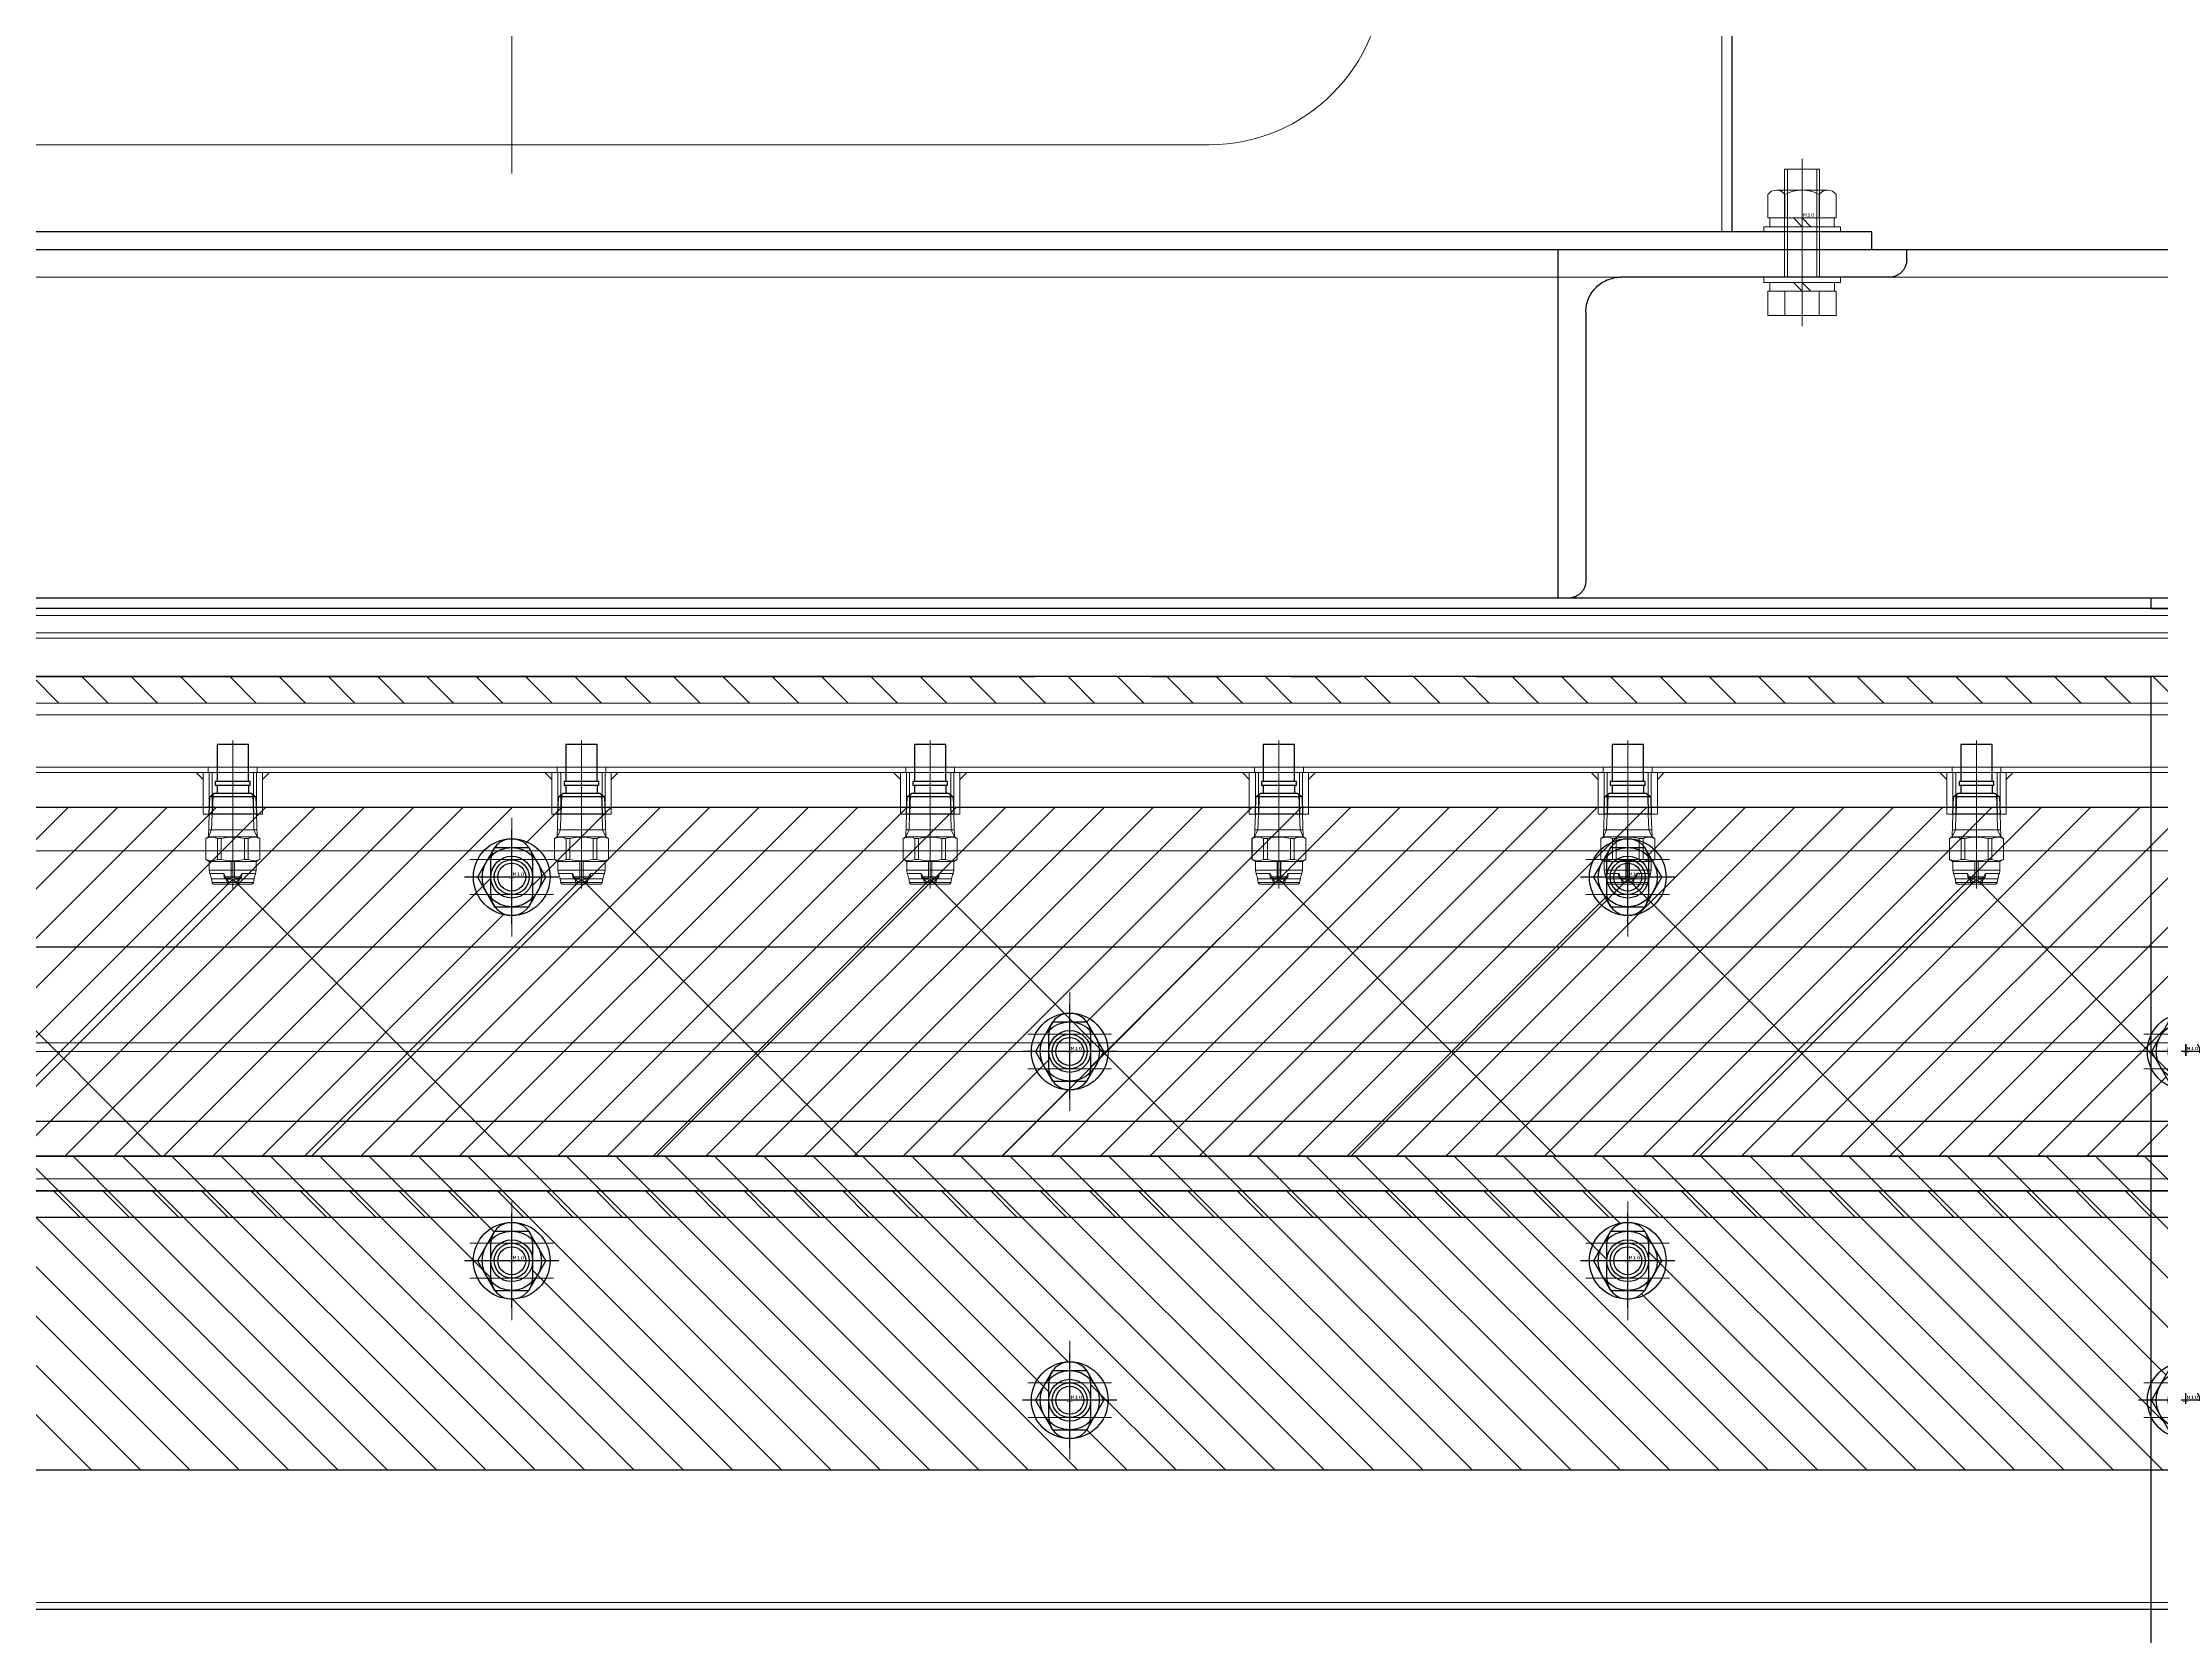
# Model space of a CAD drawing. Units: millimetres at full size. Extents: x -18456 to 18937, y -12290 to 13871.
# Drawn here: x 12727 to 14550, y -4490 to -3119 of the extents above; entities that cross this region are included whole.
import ezdxf
from ezdxf.enums import TextEntityAlignment as Align

# ---------------------------------------------------------------- set-up
doc = ezdxf.new("R2010")
doc.units = ezdxf.units.MM
doc.header["$LTSCALE"] = 100
doc.linetypes.add('CHAIN2', pattern=[12, 9, -1, 1, -1])
doc.linetypes.add('DOUBLE_CHAIN2', pattern=[12.8, 9, -1, 0.6, -0.6, 0.6, -1])
for name, color, linetype in [('0-2_0', 2, 'Continuous'), ('0-3_06_PHANTOM', 2, 'DOUBLE_CHAIN2'), ('0-6_10_DRAFT', 1, 'Continuous')]:
    doc.layers.add(name, color=color, linetype=linetype)
doc.layers.add('0-7_05_CENTER', color=2, linetype='CHAIN2', lineweight=18)
doc.layers.add('0-8_04_HIDDEN', color=7, linetype='Continuous', lineweight=18)
doc.styles.add('ＭＳ ゴシック', font='')
doc.styles.get('ＭＳ ゴシック').set_extended_font_data('MS Gothic')

# ---------------------------------------------------------------- blocks, each defined once
blk = doc.blocks.new('A$C7DE9039E_1')
at = {"layer": '0-2_0', "color": 134}
blk.add_line((-20, 5), (-20, 700), dxfattribs=at)
blk.add_lwpolyline([(20, 5), (-1460, 5), (-1460, 0), (20, 0)], close=True, dxfattribs=at)
at = {"layer": '0-7_05_CENTER'}
blk.add_line((0, -7.24), (0, 12.16), dxfattribs=at)
at = {"layer": '0-8_04_HIDDEN'}
blk.add_line((-23, 700), (-23, 5), dxfattribs=at)
blk = doc.blocks.new('A$C67527B72_1')
at = {"layer": '0-6_10_DRAFT'}
for p, q in [((637, 211.09), (637, 188.91)), ((648.09, 200), (625.91, 200)), ((267, 186.09), (267, 163.91)), ((278.09, 175), (255.91, 175)), ((267, -186.09), (267, -163.91)), ((278.09, -175), (255.91, -175)), ((637, -211.09), (637, -188.91)), ((648.09, -200), (625.91, -200))]:
    blk.add_line(p, q, dxfattribs=at)
at = {"layer": '0-7_05_CENTER'}
blk.add_line((-88, 0), (695.26, 0), dxfattribs=at)
at = {"layer": '0-8_04_HIDDEN'}
for p, q in [((263.67, 199.78), (637, 250)), ((537, 150), (267, 150)), ((-77, 12.5), (-78, 11.5)), ((0, 12.5), (-77, 12.5)), ((-77, 12.5), (-77, 4)), ((0, 14), (1, 15)), ((0, -14), (0, 14)), ((1, 15), (1, -15)), ((636, 15), (1, 15)), ((537, 15), (537, -15)), ((636, -15), (636, 15)), ((637, 14), (636, 15)), ((637, 14), (637, -14)), ((-78, 11.5), (-78, 0)), ((-78, 4), (-37, 4)), ((-78, -11.5), (-78, 0)), ((-77, -4), (-77, 4)), ((-78, -4), (-37, -4)), ((-77, -12.5), (-78, -11.5)), ((1, -15), (0, -14)), ((1, -15), (636, -15)), ((637, -14), (636, -15)), ((267, -150), (537, -150)), ((637, -250), (263.67, -199.78))]:
    blk.add_line(p, q, dxfattribs=at)
for points in [[(687, 200), (687, 0), (687, -200)], [(537, 15), (537, 40), (562, 65), (562, 125)], [(-78, -4), (-62, -4), (-62, 4), (-78, 4)], [(-78, -3.25), (-58, -3.25), (-58, 3.25), (-78, 3.25)], [(-58, -3.25), (-56.12, 0), (-58, 3.25)], [(0, -12.5), (-77, -12.5), (-77, -4)], [(562, -125), (562, -65), (537, -40), (537, -15)]]:
    blk.add_lwpolyline(points, dxfattribs=at)
at = {"layer": '0-8_04_HIDDEN', "color": 3}
for points in [[(537, 15), (535, 15), (537, 17)], [(537, -15), (535, -15), (537, -17)]]:
    blk.add_lwpolyline(points, close=True, dxfattribs=at)
at = {"layer": '0-8_04_HIDDEN'}
for centre, radius, start, end in [((637, 200), 50, 0, 90), ((267, 175), 25, 97.6618, 270), ((537, 125), 25, 0, 90), ((-37, 0), 4, 270, 90), ((537, -125), 25, 270, 0), ((267, -175), 25, 90, 262.3382), ((637, -200), 50, 270, 0)]:
    blk.add_arc(centre, radius, start, end, dxfattribs=at)
blk = doc.blocks.new('A$C1A3C2C0C_1_1')
at = {"layer": '0-8_04_HIDDEN', "linetype": 'CHAIN2'}
blk.add_line((0, -34), (0, 14), dxfattribs=at)
at = {"layer": '0-8_04_HIDDEN'}
for p, q in [((-9.81, 11), (9.81, 11)), ((-9.81, 4), (-9.81, 11)), ((-4.91, 4), (-4.91, 11)), ((4.91, 4), (4.91, 11)), ((9.81, 4), (9.81, 11)), ((-11, 1.5), (11, 1.5)), ((-11, 1.5), (-11, 0)), ((-11, 0), (11, 0)), ((9.81, 4), (-9.81, 4)), ((-9.25, 4), (-9.25, 1.5)), ((-5, -31), (-5, 0)), ((-4.19, -31), (-4.19, 0)), ((0, 1.5), (-2.5, 4)), ((0, 4), (2.5, 1.5)), ((4.19, -31), (4.19, 0)), ((5, -31), (5, 0)), ((9.25, 1.5), (9.25, 4)), ((11, 0), (11, 1.5)), ((-5, -31), (5, -31))]:
    blk.add_line(p, q, dxfattribs=at)
at = {"layer": '0-6_10_DRAFT', "style": 'ＭＳ ゴシック', "width": 1.8}
blk.add_text('BT-M10x35L,SW,PW', height=0.2199, dxfattribs=at).set_placement((5.1, 10.66), align=Align.BOTTOM_LEFT)
blk = doc.blocks.new('M10Nza_1_1')
at = {"layer": '0-8_04_HIDDEN'}
for p, q in [((-9.8, 4), (-9.8, 10.69)), ((-7.35, 12), (7.35, 12)), ((-4.9, 4), (-4.9, 10.69)), ((4.9, 10.69), (4.9, 4)), ((9.8, 10.69), (9.8, 4)), ((-9.8, 4), (9.8, 4)), ((-9.2, 1.5), (-9.2, 4)), ((0, 1.5), (-2.5, 4)), ((0, 4), (2.5, 1.5)), ((9.2, 4), (9.2, 1.5))]:
    blk.add_line(p, q, dxfattribs=at)
at = {"layer": '0-8_04_HIDDEN', "linetype": 'CHAIN2'}
blk.add_line((0, 12), (0, 0), dxfattribs=at)
at = {"layer": '0-8_04_HIDDEN'}
blk.add_lwpolyline([(-11, 1.5), (11, 1.5), (11, 0), (-11, 0)], close=True, dxfattribs=at)
for centre, radius, start, end in [((-7.35, 9.06), 2.94, 33.626, 146.374), ((0, 2.2), 9.8, 60, 120), ((7.35, 9.06), 2.94, 33.626, 146.374)]:
    blk.add_arc(centre, radius, start, end, dxfattribs=at)
at = {"layer": '0-6_10_DRAFT', "style": 'ＭＳ ゴシック', "width": 1.8}
blk.add_text('M10', height=0.916, dxfattribs=at).set_placement((0.26, 4.12), align=Align.BOTTOM_LEFT)
blk = doc.blocks.new('A$C408A5C7E_1')
at = {"layer": '0-2_0'}
for name, p in [('A$C7DE9039E_1', (1440, 0)), ('M10Nza_1_1', (1440, 5))]:
    blk.add_blockref(name, p, dxfattribs=at)
at = {"layer": '0-8_04_HIDDEN'}
for name, p, rotation in [('A$C67527B72_1', (1070, 717), 270), ('A$C1A3C2C0C_1_1', (1440, -8), 180)]:
    blk.add_blockref(name, p, dxfattribs=dict(at, rotation=rotation))
blk = doc.blocks.new('A$C28002627_1_1')
at = {"layer": '0-8_04_HIDDEN'}
for p, q in [((-9.81, 0), (-4.91, 8.5)), ((-4.91, 8.5), (4.91, 8.5)), ((4.91, 8.5), (9.81, 0)), ((-4.91, -8.5), (-9.81, 0)), ((9.81, 0), (4.91, -8.5)), ((4.91, -8.5), (-4.91, -8.5))]:
    blk.add_line(p, q, dxfattribs=at)
at = {"layer": '0-8_04_HIDDEN', "linetype": 'CHAIN2'}
for p, q in [((0, -11.18), (0, 11.18)), ((-11.18, 0), (11.18, 0))]:
    blk.add_line(p, q, dxfattribs=at)
at = {"layer": '0-6_10_DRAFT', "style": 'ＭＳ ゴシック', "width": 1.9}
blk.add_text('BT-M10', height=0.22, dxfattribs=at).set_placement((-0.7, -0.54), align=Align.BOTTOM_LEFT)
blk = doc.blocks.new('A$C11D0153E_1')
at = {"layer": '0-2_0', "color": 134}
for points in [[(2080, 0), (1980, 0), (1980, -3), (2080, -3)], [(27, -150), (2033, -150), (2035, -148), (2035, -3), (25, -3), (25, -148)]]:
    blk.add_lwpolyline(points, close=True, dxfattribs=at)
for centre in [(1510, -80), (1830, -80), (1670, -130)]:
    blk.add_circle(centre, 6, dxfattribs=at)
at = {"layer": '0-7_05_CENTER'}
for p, q in [((1510, -89.34), (1510, -70.66)), ((1830, -89.34), (1830, -70.66)), ((1500.66, -80), (1519.34, -80)), ((1820.66, -80), (1839.34, -80)), ((1670, -139.34), (1670, -120.66)), ((1660.66, -130), (1679.34, -130)), ((1980.66, -130), (1999.34, -130))]:
    blk.add_line(p, q, dxfattribs=at)
at = {"layer": '0-8_04_HIDDEN'}
blk.add_line((2035, -5), (25, -5), dxfattribs=at)
for p in [(1510, -80), (1830, -80), (1670, -130), (1990, -130)]:
    blk.add_blockref('A$C28002627_1_1', p, dxfattribs=at)
blk = doc.blocks.new('A$C46CA3476_1')
at = {"layer": '0-2_0', "color": 134}
blk.add_lwpolyline([(-998, -20), (998, -20), (1000, -18), (1000, 68), (998, 70), (-998, 70), (-1000, 68), (-1000, -18)], close=True, dxfattribs=at)
for centre in [(480, 50), (800, 50), (640, 0)]:
    blk.add_circle(centre, 6, dxfattribs=at)
at = {"layer": '0-7_05_CENTER'}
for p, q in [((480, 40.66), (480, 59.34)), ((800, 40.66), (800, 59.34)), ((470.66, 50), (489.34, 50)), ((790.66, 50), (809.34, 50)), ((640, -9.34), (640, 9.34)), ((630.66, 0), (649.34, 0)), ((950.66, 0), (969.34, 0))]:
    blk.add_line(p, q, dxfattribs=at)
blk = doc.blocks.new('10b_2')
at = {"layer": '0-2_0', "color": 134, "linetype": 'CHAIN2'}
for p, q in [((0, -13.51), (0, 13.51)), ((13.51, 0), (-13.51, 0))]:
    blk.add_line(p, q, dxfattribs=at)
at = {"layer": '0-2_0', "color": 134}
for q in [(-9.8, 0), (4.9, 8.49)]:
    blk.add_line((-4.9, 8.49), q, dxfattribs=at)
for points in [[(4.9, -8.49), (9.8, 0), (4.9, 8.49)], [(-9.8, 0), (-4.9, -8.49), (4.9, -8.49)]]:
    blk.add_lwpolyline(points, dxfattribs=at)
for radius in [11, 8.49, 5, 4]:
    blk.add_circle((0, 0), radius, dxfattribs=at)
at = {"layer": '0-6_10_DRAFT', "style": 'ＭＳ ゴシック', "width": 1.8}
blk.add_text('M10', height=0.916, dxfattribs=at).set_placement((0.26, 0.12), align=Align.BOTTOM_LEFT)
blk = doc.blocks.new('A$C67362F98_1')
at = {"layer": '0-7_05_CENTER'}
for p, q in [((400, -35.32), (400, -16.28)), ((500, -35.32), (500, -16.28)), ((600, -35.32), (600, -16.28)), ((700, -35.32), (700, -16.28)), ((800, -35.32), (800, -16.28)), ((900, -35.32), (900, -16.28))]:
    blk.add_line(p, q, dxfattribs=at)
at = {"layer": '0-8_04_HIDDEN'}
for p, q in [((1100, 18.5), (-1150, 18.5)), ((-1150, -18.5), (1100, -18.5)), ((393, -18.5), (393, -20)), ((393.23, -20), (393.23, -32)), ((394.09, -20), (394.09, -32)), ((405.91, -20), (405.91, -32)), ((406.77, -20), (406.77, -32)), ((407, -18.5), (407, -20)), ((493, -18.5), (493, -20)), ((493.23, -20), (493.23, -32)), ((494.09, -20), (494.09, -32)), ((505.91, -20), (505.91, -32)), ((506.77, -20), (506.77, -32)), ((507, -18.5), (507, -20)), ((593, -18.5), (593, -20)), ((593.23, -20), (593.23, -32)), ((594.09, -20), (594.09, -32)), ((605.91, -20), (605.91, -32)), ((606.77, -20), (606.77, -32)), ((607, -18.5), (607, -20)), ((693, -18.5), (693, -20)), ((693.23, -20), (693.23, -32)), ((694.09, -20), (694.09, -32)), ((705.91, -20), (705.91, -32)), ((706.77, -20), (706.77, -32)), ((707, -18.5), (707, -20)), ((793, -18.5), (793, -20)), ((793.23, -20), (793.23, -32)), ((794.09, -20), (794.09, -32)), ((805.91, -20), (805.91, -32)), ((806.77, -20), (806.77, -32)), ((807, -18.5), (807, -20)), ((893, -18.5), (893, -20)), ((893.23, -20), (893.23, -32)), ((894.09, -20), (894.09, -32)), ((905.91, -20), (905.91, -32)), ((906.77, -20), (906.77, -32)), ((907, -18.5), (907, -20))]:
    blk.add_line(p, q, dxfattribs=at)
for points in [[(1100, -20), (-1150, -20), (-1150, 20), (1100, 20)], [(391.5, -20), (391.5, -32), (408.5, -32), (408.5, -20)], [(491.5, -20), (491.5, -32), (508.5, -32), (508.5, -20)], [(591.5, -20), (591.5, -32), (608.5, -32), (608.5, -20)], [(691.5, -20), (691.5, -32), (708.5, -32), (708.5, -20)], [(791.5, -20), (791.5, -32), (808.5, -32), (808.5, -20)], [(891.5, -20), (891.5, -32), (908.5, -32), (908.5, -20)]]:
    blk.add_lwpolyline(points, close=True, dxfattribs=at)
at = {"layer": '0-8_04_HIDDEN', "color": 3}
for points in [[(391.5, -20), (389.5, -20), (391.5, -22)], [(408.5, -20), (410.5, -20), (408.5, -22)], [(491.5, -20), (489.5, -20), (491.5, -22)], [(508.5, -20), (510.5, -20), (508.5, -22)], [(591.5, -20), (589.5, -20), (591.5, -22)], [(608.5, -20), (610.5, -20), (608.5, -22)], [(691.5, -20), (689.5, -20), (691.5, -22)], [(708.5, -20), (710.5, -20), (708.5, -22)], [(791.5, -20), (789.5, -20), (791.5, -22)], [(808.5, -20), (810.5, -20), (808.5, -22)], [(891.5, -20), (889.5, -20), (891.5, -22)], [(908.5, -20), (910.5, -20), (908.5, -22)]]:
    blk.add_lwpolyline(points, close=True, dxfattribs=at)
blk = doc.blocks.new('A$C3DF50A72_1')
at = {"layer": '0-6_10_DRAFT'}
for p, q in [((2.37, 4.5), (0, 4.5)), ((2.37, -4.5), (0, -4.5))]:
    blk.add_line(p, q, dxfattribs=at)
blk.add_lwpolyline([(2.37, 5), (3.37, 5), (3.37, -5), (2.37, -5)], close=True, dxfattribs=at)
blk.add_lwpolyline([(3.37, 4.5), (14, 4.5), (14, -4.5), (3.37, -4.5)], dxfattribs=at)
at = {"layer": '0-7_05_CENTER', "color": 1}
blk.add_line((0, 0), (15.13, 0), dxfattribs=at)
blk = doc.blocks.new('1／4MVEP9010S303Wa_1')
at = {"layer": '0-6_10_DRAFT'}
for p, q in [((0, 6.77), (0, -6.77)), ((5.01, 6.61), (0, 6.77)), ((6.01, 5.39), (5.01, 6.61)), ((5.01, 6.61), (5.01, -6.61)), ((5.73, 5.73), (0, 5.91)), ((6.01, 5.39), (6.01, -5.39)), ((6.01, 5.38), (6.01, -5.38)), ((5.73, -5.73), (0, -5.91)), ((5.01, -6.61), (6.01, -5.39)), ((0, -6.77), (5.01, -6.61))]:
    blk.add_line(p, q, dxfattribs=at)
at = {"layer": '0-7_05_CENTER'}
blk.add_line((-21.29, 0), (6.01, 0), dxfattribs=at)
at = {"layer": '0-8_04_HIDDEN', "color": 2}
for p, q in [((-19.58, 5.93), (-18.49, 6.13)), ((-15.99, 6.75), (-16.99, 6.57)), ((-16.99, 2.6), (-16.99, 6.57)), ((-12.91, 7.75), (-13.49, 6.75)), ((-6.94, 7.75), (-12.91, 7.75)), ((-12.91, 7.75), (-12.91, 7.73)), ((-12.91, 7.73), (-6.94, 7.73)), ((-6.49, 6.97), (-6.94, 7.75)), ((-6.94, 7.75), (-6.94, 7.73)), ((-6.49, 6.97), (-6.49, -6.97)), ((-4.49, 6.05), (-6.49, 6.97)), ((0, 6.77), (-6.49, 6.97)), ((-4.49, -6.91), (-4.49, 6.91)), ((-18.49, 1.89), (-19.99, 1.54)), ((-19.58, 5.93), (-19.58, -5.93)), ((-19.49, 0.98), (-18.59, 1.89)), ((-19.49, 0.98), (-19.49, -0.98)), ((-18.59, 0.46), (-18.59, 1.89)), ((-13.49, 0.46), (-18.59, 0.46)), ((-17.99, 2.5), (-18.39, 2.1)), ((-18.39, 0.5), (-18.39, 2.1)), ((-13.49, 0.5), (-18.39, 0.5)), ((-16.99, 2.6), (-17.99, 2.5)), ((-6.94, 4.4), (-12.91, 4.4)), ((-12.91, 4.4), (-12.91, 3.33)), ((-12.91, 3.33), (-6.94, 3.33)), ((0, 5.91), (-4.49, 6.05)), ((-19.99, -1.54), (-18.49, -1.89)), ((-18.49, -6.13), (-19.58, -5.93)), ((-18.59, -1.89), (-19.49, -0.98)), ((-13.49, -0.46), (-18.59, -0.46)), ((-18.49, -6.13), (-18.49, -1.89)), ((-18.39, -0.5), (-13.49, -0.5)), ((-18.39, -2.1), (-18.39, -0.5)), ((-18.39, -2.1), (-17.99, -2.5)), ((-17.96, -2.07), (-17.99, -2.06)), ((-16.99, -6.57), (-16.99, -2.6)), ((-6.94, -3.33), (-12.91, -3.33)), ((-12.91, -3.33), (-12.91, -4.4)), ((-12.91, -4.4), (-6.94, -4.4)), ((-4.49, -6.05), (-6.49, -6.97)), ((0, -5.91), (-4.49, -6.05)), ((-16.99, -6.57), (-15.99, -6.75)), ((-15.99, -6.75), (-13.49, -6.75)), ((-6.94, -7.73), (-12.91, -7.73)), ((-12.91, -7.73), (-12.91, -7.75)), ((-12.91, -7.75), (-6.94, -7.75)), ((-6.94, -7.75), (-6.49, -6.97)), ((-6.49, -6.97), (0, -6.77))]:
    blk.add_line(p, q, dxfattribs=at)
for points in [[(-18.49, 6.13), (-18.24, 6.18), (-17.99, 6.24), (-17.76, 6.3), (-17.54, 6.37), (-17.36, 6.43), (-17.28, 6.46), (-17.2, 6.49), (-17.09, 6.53), (-17.05, 6.55), (-17.02, 6.56), (-16.99, 6.57), (-16.99, 6.57)], [(-17.96, 2.07), (-17.99, 2.06), (-18.23, 1.97), (-18.36, 1.93), (-18.49, 1.89), (-18.49, 6.13)], [(-13.49, 6.75), (-15.99, 6.75), (-15.99, -6.75)], [(-13.49, 6.75), (-13.49, -6.75), (-12.91, -7.75)], [(-12.91, 4.4), (-13.07, 4.74), (-13.19, 5.08), (-13.28, 5.42), (-13.33, 5.78), (-13.34, 6.13), (-13.32, 6.49), (-13.26, 6.8), (-13.17, 7.11), (-13.05, 7.42), (-12.91, 7.73)], [(-6.94, 7.73), (-6.79, 7.39), (-6.66, 7.05), (-6.57, 6.7), (-6.52, 6.35), (-6.51, 5.99), (-6.54, 5.64), (-6.6, 5.33), (-6.68, 5.02), (-6.8, 4.71), (-6.94, 4.4), (-6.94, 3.33), (-6.81, 2.77), (-6.71, 2.21), (-6.62, 1.65), (-6.56, 1.08), (-6.52, 0.5), (-6.51, -0.08), (-6.52, -0.62), (-6.56, -1.16), (-6.63, -1.7), (-6.71, -2.25), (-6.82, -2.79), (-6.94, -3.33)], [(-19.58, 5.93), (-19.66, 5.91), (-19.75, 5.87), (-19.81, 5.82), (-19.87, 5.75), (-19.92, 5.68), (-19.96, 5.6), (-19.98, 5.52), (-19.99, 5.43), (-19.99, 5.42)], [(-19.99, 5.42), (-19.99, -5.42), (-19.98, -5.53), (-19.95, -5.62), (-19.91, -5.7), (-19.86, -5.77), (-19.79, -5.83), (-19.72, -5.88), (-19.64, -5.91), (-19.58, -5.93)], [(-18.59, 1.89), (-18.52, 1.96), (-18.45, 2.03), (-18.41, 2.07), (-18.4, 2.09), (-18.39, 2.1)], [(-18.39, 0.5), (-18.39, 0.5), (-18.41, 0.49), (-18.44, 0.48), (-18.49, 0.47), (-18.55, 0.46), (-18.59, 0.46)], [(-17.99, 2.5), (-17.99, -2.5), (-16.99, -2.6)], [(-16.99, 2.6), (-17, 2.6), (-17.03, 2.57), (-17.09, 2.53), (-17.18, 2.47), (-17.3, 2.4), (-17.45, 2.31), (-17.63, 2.22), (-17.79, 2.14), (-17.96, 2.07)], [(-17.96, 2.07), (-17.96, -2.07), (-17.74, -2.17), (-17.53, -2.27), (-17.34, -2.38), (-17.26, -2.43), (-17.18, -2.47), (-17.09, -2.53), (-17.02, -2.58), (-16.99, -2.6), (-16.99, -2.6)], [(-12.91, -3.33), (-13.04, -2.77), (-13.15, -2.21), (-13.23, -1.65), (-13.3, -1.08), (-13.34, -0.5), (-13.35, 0.07), (-13.33, 0.62), (-13.29, 1.16), (-13.23, 1.7), (-13.14, 2.25), (-13.04, 2.79), (-12.91, 3.33)], [(-18.59, -1.89), (-18.59, -0.46), (-18.53, -0.46), (-18.47, -0.47), (-18.43, -0.49), (-18.4, -0.5), (-18.39, -0.5)], [(-18.39, -2.1), (-18.39, -2.1), (-18.4, -2.09), (-18.41, -2.08), (-18.45, -2.04), (-18.52, -1.96), (-18.59, -1.89)], [(-18.49, -1.89), (-18.36, -1.93), (-18.24, -1.96), (-18.11, -2.01), (-17.99, -2.06)], [(-12.91, -7.73), (-13.07, -7.39), (-13.19, -7.05), (-13.28, -6.7), (-13.33, -6.35), (-13.34, -5.99), (-13.32, -5.64), (-13.26, -5.33), (-13.17, -5.02), (-13.05, -4.71), (-12.91, -4.4)], [(-6.94, -3.33), (-6.94, -4.4), (-6.79, -4.74), (-6.66, -5.08), (-6.57, -5.42), (-6.52, -5.78), (-6.51, -6.13), (-6.54, -6.49), (-6.6, -6.8), (-6.68, -7.11), (-6.8, -7.42), (-6.94, -7.73), (-6.94, -7.75)], [(-16.99, -6.57), (-17, -6.57), (-17.05, -6.55), (-17.14, -6.52), (-17.25, -6.47), (-17.4, -6.42), (-17.59, -6.36), (-17.8, -6.29), (-18.04, -6.23), (-18.3, -6.17), (-18.49, -6.13)]]:
    blk.add_lwpolyline(points, dxfattribs=at)
at = {"layer": '0-6_10_DRAFT'}
blk.add_blockref('A$C3DF50A72_1', (6.01, 0), dxfattribs=at)
blk = doc.blocks.new('A$C0C3B4FB7_1')
at = {"layer": '0-8_04_HIDDEN', "color": 2}
for p, q in [((379.41, -110), (300, -30.59)), ((320.59, -110), (400, -30.59)), ((479.41, -110), (400, -30.59)), ((420.59, -110), (500, -30.59)), ((579.41, -110), (500, -30.59)), ((520.59, -110), (600, -30.59)), ((679.41, -110), (600, -30.59)), ((620.59, -110), (700, -30.59)), ((779.41, -110), (700, -30.59)), ((720.59, -110), (800, -30.59)), ((879.41, -110), (800, -30.59)), ((820.59, -110), (900, -30.59)), ((979.41, -110), (900, -30.59))]:
    blk.add_line(p, q, dxfattribs=at)
at = {"layer": '0-8_04_HIDDEN'}
blk.add_blockref('A$C67362F98_1', (0, 20), dxfattribs=at)
at = {"layer": '0-8_04_HIDDEN', "xscale": -1, "rotation": 270}
for p in [(400, -12), (500, -12), (600, -12), (700, -12), (800, -12), (900, -12)]:
    blk.add_blockref('1／4MVEP9010S303Wa_1', p, dxfattribs=at)
blk = doc.blocks.new('A$C75D40B34_1')
at = {"layer": '0-2_0', "color": 3}
for p, q in [((252.84, -30), (352.84, 70)), ((266.98, -30), (366.98, 70)), ((309.41, -30), (409.41, 70)), ((321.83, 10.7), (381.13, 70)), ((323.55, -30), (423.55, 70)), ((326, 0.73), (395.27, 70)), ((337.7, -30), (437.7, 70)), ((351.84, -30), (451.84, 70)), ((365.98, -30), (465.98, 70)), ((380.12, -30), (480.12, 70)), ((422.55, -30), (522.55, 70)), ((436.69, -30), (536.69, 70)), ((450.83, -30), (550.83, 70)), ((464.97, -30), (564.97, 70)), ((479.12, -30), (579.12, 70)), ((483.84, 59.58), (494.26, 70)), ((486, 47.59), (508.41, 70)), ((493.26, -30), (593.26, 70)), ((507.4, -30), (607.4, 70)), ((521.54, -30), (621.54, 70)), ((535.69, -30), (635.69, 70)), ((549.83, -30), (649.83, 70)), ((563.97, -30), (663.97, 70)), ((578.11, -30), (678.11, 70)), ((592.25, -30), (692.25, 70)), ((634.68, -30), (734.68, 70)), ((644.87, 8.47), (706.4, 70)), ((646, -4.54), (720.54, 70)), ((648.82, -30), (748.82, 70)), ((662.96, -30), (762.96, 70)), ((677.11, -30), (777.11, 70)), ((691.25, -30), (791.25, 70)), ((705.39, -30), (805.39, 70)), ((733.68, -30), (833.68, 70)), ((747.82, -30), (847.82, 70)), ((761.96, -30), (861.96, 70)), ((776.1, -30), (876.1, 70)), ((790.24, -30), (890.24, 70)), ((804.39, -30), (904.39, 70)), ((805.84, 56.31), (819.53, 70)), ((818.53, -30), (918.53, 70)), ((832.67, -30), (932.67, 70)), ((846.81, -30), (946.81, 70)), ((860.95, -30), (960.95, 70)), ((875.1, -30), (975.1, 70)), ((889.24, -30), (989.24, 70)), ((903.38, -30), (1000, 66.62)), ((474, 45), (474, 55)), ((486, 55), (486, 45)), ((794, 45), (794, 55)), ((806, 55), (806, 45)), ((394.26, -30), (474, 49.74)), ((719.53, -30), (794.05, 44.51)), ((408.41, -30), (477.84, 39.43)), ((945.81, -30), (1000, 24.19)), ((917.52, -30), (954.29, 6.77)), ((634, -5), (634, 5)), ((646, 5), (646, -5)), ((606.4, -30), (634, -2.4)), ((620.54, -30), (639.56, -10.97)), ((931.67, -30), (954.44, -7.23))]:
    blk.add_line(p, q, dxfattribs=at)
blk.add_lwpolyline([(-998, -30), (998, -30), (1000, -28), (1000, 68), (998, 70), (-998, 70), (-1000, 68), (-1000, -28)], close=True, dxfattribs=at)
for centre, start, end in [((480, 55), 0, 180), ((800, 55), 0, 180), ((480, 45), 180, 0), ((800, 45), 180, 0), ((640, 5), 0, 180), ((640, -5), 180, 0)]:
    blk.add_arc(centre, 6, start, end, dxfattribs=at)
at = {"layer": '0-7_05_CENTER'}
for p, q in [((480, 33), (480, 67)), ((800, 33), (800, 67)), ((492, 55), (468, 55)), ((812, 55), (788, 55)), ((492, 50), (468, 50)), ((812, 50), (788, 50)), ((492, 45), (468, 45)), ((812, 45), (788, 45)), ((640, -17), (640, 17)), ((652, 5), (628, 5)), ((652, 0), (628, 0)), ((972, 5), (948, 5)), ((972, 0), (948, 0)), ((652, -5), (628, -5)), ((972, -5), (948, -5))]:
    blk.add_line(p, q, dxfattribs=at)
blk = doc.blocks.new('A$C433F3B64_1')
at = {"layer": '0-2_0', "color": 134}
blk.add_lwpolyline([(-1200, 60), (1200, 60), (1200, -60), (-1200, -60)], close=True, dxfattribs=at)
for centre in [(480, 40), (800, 40), (640, 0)]:
    blk.add_circle(centre, 6, dxfattribs=at)
at = {"layer": '0-7_05_CENTER'}
for p, q in [((480, 30.66), (480, 49.34)), ((800, 30.66), (800, 49.34)), ((470.66, 40), (489.34, 40)), ((790.66, 40), (809.34, 40)), ((640, -9.34), (640, 9.34)), ((630.66, 0), (649.34, 0)), ((950.66, 0), (969.34, 0))]:
    blk.add_line(p, q, dxfattribs=at)
at = {"layer": '0-8_04_HIDDEN'}
blk.add_lwpolyline([(1198, 60), (1198, -58), (-1198, -58), (-1198, 60)], dxfattribs=at)
for p in [(480, 40), (800, 40), (640, 0), (960, 0)]:
    blk.add_blockref('A$C28002627_1_1', p, dxfattribs=at)
blk = doc.blocks.new('A$C4E6B2AD6_1')
at = {"layer": '0-2_0', "color": 3}
for p, q in [((359.41, -20), (269.41, 70)), ((373.55, -20), (283.55, 70)), ((387.7, -20), (297.7, 70)), ((401.84, -20), (311.84, 70)), ((415.98, -20), (325.98, 70)), ((430.12, -20), (340.12, 70)), ((444.26, -20), (354.26, 70)), ((458.41, -20), (368.41, 70)), ((472.55, -20), (382.55, 70)), ((486.69, -20), (396.69, 70)), ((500.83, -20), (410.83, 70)), ((514.97, -20), (424.97, 70)), ((474, 35.12), (439.12, 70)), ((474.99, 48.27), (453.26, 70)), ((557.4, -20), (467.4, 70)), ((571.54, -20), (481.54, 70)), ((585.69, -20), (495.69, 70)), ((599.83, -20), (509.83, 70)), ((613.97, -20), (523.97, 70)), ((628.11, -20), (538.11, 70)), ((642.25, -20), (552.25, 70)), ((634, 2.4), (566.4, 70)), ((639.56, 10.97), (580.54, 70)), ((684.68, -20), (594.68, 70)), ((698.82, -20), (608.82, 70)), ((712.96, -20), (622.96, 70)), ((727.11, -20), (637.11, 70)), ((741.25, -20), (651.25, 70)), ((755.39, -20), (665.39, 70)), ((769.53, -20), (679.53, 70)), ((783.68, -20), (693.68, 70)), ((797.82, -20), (707.82, 70)), ((811.96, -20), (721.96, 70)), ((826.1, -20), (736.1, 70)), ((840.24, -20), (750.24, 70)), ((794, 40.39), (764.39, 70)), ((797.92, 50.6), (778.53, 70)), ((882.67, -20), (792.67, 70)), ((896.81, -20), (806.81, 70)), ((910.95, -20), (820.95, 70)), ((925.1, -20), (835.1, 70)), ((939.24, -20), (849.24, 70)), ((953.38, -20), (863.38, 70)), ((954.29, -6.77), (877.52, 70)), ((954.44, 7.23), (891.67, 70)), ((995.81, -20), (905.81, 70)), ((1000, -10.05), (919.95, 70)), ((1000, 4.09), (934.09, 70)), ((1000, 18.23), (948.23, 70)), ((474, 35), (474, 45)), ((486, 45), (486, 35)), ((794, 35), (794, 45)), ((806, 45), (806, 35)), ((543.26, -20), (486, 37.26)), ((868.53, -20), (806, 42.53)), ((854.39, -20), (803.91, 30.48)), ((529.12, -20), (480.09, 29.03)), ((634, -5), (634, 5)), ((646, 5), (646, -5)), ((670.54, -20), (646, 4.54)), ((656.4, -20), (644.87, -8.47))]:
    blk.add_line(p, q, dxfattribs=at)
blk.add_lwpolyline([(-998, -20), (998, -20), (1000, -18), (1000, 68), (998, 70), (-998, 70), (-1000, 68), (-1000, -18)], close=True, dxfattribs=at)
for centre, start, end in [((480, 45), 0, 180), ((800, 45), 0, 180), ((480, 35), 180, 0), ((800, 35), 180, 0), ((640, 5), 0, 180), ((640, -5), 180, 0)]:
    blk.add_arc(centre, 6, start, end, dxfattribs=at)
at = {"layer": '0-7_05_CENTER'}
for p, q in [((480, 23), (480, 57)), ((800, 23), (800, 57)), ((492, 45), (468, 45)), ((812, 45), (788, 45)), ((492, 40), (468, 40)), ((812, 40), (788, 40)), ((492, 35), (468, 35)), ((812, 35), (788, 35)), ((640, -17), (640, 17)), ((652, 5), (628, 5)), ((652, 0), (628, 0)), ((972, 5), (948, 5)), ((972, 0), (948, 0)), ((652, -5), (628, -5)), ((972, -5), (948, -5))]:
    blk.add_line(p, q, dxfattribs=at)
blk = doc.blocks.new('A$C01A747DA_1')
at = {"layer": '0-2_0', "color": 134}
blk.add_lwpolyline([(-998, -20), (998, -20), (1000, -18), (1000, 58), (998, 60), (-998, 60), (-1000, 58), (-1000, -18)], close=True, dxfattribs=at)
for centre in [(480, 40), (800, 40), (640, 0)]:
    blk.add_circle(centre, 6, dxfattribs=at)
at = {"layer": '0-7_05_CENTER'}
for p, q in [((480, 30.66), (480, 49.34)), ((800, 30.66), (800, 49.34)), ((470.66, 40), (489.34, 40)), ((790.66, 40), (809.34, 40)), ((640, -9.34), (640, 9.34)), ((630.66, 0), (649.34, 0)), ((950.66, 0), (969.34, 0))]:
    blk.add_line(p, q, dxfattribs=at)
blk = doc.blocks.new('A$C745B7B9E_1')
at = {"layer": '0-3_06_PHANTOM', "color": 5}
blk.add_line((-2000, 30), (-100, 30), dxfattribs=at)
at = {"layer": '0-2_0'}
for name, p in [('A$C11D0153E_1', (-2080, 190)), ('A$C46CA3476_1', (-1050, 60)), ('A$C75D40B34_1', (-1050, 60)), ('10b_2', (-570, 110)), ('10b_2', (-250, 110)), ('10b_2', (-410, 60)), ('10b_2', (-90, 60)), ('A$C4E6B2AD6_1', (-1050, -40)), ('A$C433F3B64_1', (-1050, -40)), ('A$C01A747DA_1', (-1050, -40)), ('10b_2', (-570, 0)), ('10b_2', (-250, 0)), ('10b_2', (-410, -40)), ('10b_2', (-90, -40))]:
    blk.add_blockref(name, p, dxfattribs=at)
at = {"layer": '0-8_04_HIDDEN'}
blk.add_blockref('A$C0C3B4FB7_1', (-1050, 140), dxfattribs=at)
blk = doc.blocks.new('A$C7E840582_1_1')
at = {"layer": '0-3_06_PHANTOM', "color": 3, "linetype": 'Continuous'}
for p, q in [((348.54, 69.9), (356.14, 77.5)), ((362.69, 69.9), (370.29, 77.5)), ((376.83, 69.9), (384.43, 77.5)), ((390.97, 69.9), (398.57, 77.5)), ((405.11, 69.9), (412.71, 77.5)), ((419.25, 69.9), (426.85, 77.5)), ((433.4, 69.9), (441, 77.5)), ((447.54, 69.9), (455.14, 77.5)), ((461.68, 69.9), (469.28, 77.5)), ((475.82, 69.9), (483.42, 77.5)), ((489.96, 69.9), (497.56, 77.5)), ((504.11, 69.9), (511.71, 77.5)), ((518.25, 69.9), (525.85, 77.5)), ((532.39, 69.9), (539.99, 77.5)), ((546.53, 69.9), (554.13, 77.5)), ((560.68, 69.9), (568.28, 77.5)), ((574.82, 69.9), (582.42, 77.5)), ((588.96, 69.9), (596.56, 77.5)), ((603.1, 69.9), (610.7, 77.5)), ((617.24, 69.9), (624.84, 77.5)), ((631.39, 69.9), (638.99, 77.5)), ((645.53, 69.9), (653.13, 77.5)), ((659.67, 69.9), (667.27, 77.5)), ((673.81, 69.9), (681.41, 77.5)), ((687.95, 69.9), (695.55, 77.5)), ((702.1, 69.9), (709.7, 77.5)), ((716.24, 69.9), (723.84, 77.5)), ((730.38, 69.9), (737.98, 77.5)), ((744.52, 69.9), (752.12, 77.5)), ((758.67, 69.9), (766.27, 77.5)), ((772.81, 69.9), (780.41, 77.5)), ((786.95, 69.9), (794.55, 77.5)), ((801.09, 69.9), (808.69, 77.5)), ((815.23, 69.9), (822.83, 77.5)), ((829.38, 69.9), (836.98, 77.5)), ((843.52, 69.9), (851.12, 77.5)), ((857.66, 69.9), (865.26, 77.5)), ((871.8, 69.9), (879.4, 77.5)), ((885.94, 69.9), (893.54, 77.5)), ((900.09, 69.9), (907.69, 77.5)), ((914.23, 69.9), (921.83, 77.5)), ((928.37, 69.9), (935.97, 77.5)), ((942.51, 69.9), (950.11, 77.5)), ((342.56, -77.5), (350.16, -69.9)), ((356.71, -77.5), (364.31, -69.9)), ((370.85, -77.5), (378.45, -69.9)), ((384.99, -77.5), (392.59, -69.9)), ((399.13, -77.5), (406.73, -69.9)), ((413.28, -77.5), (420.88, -69.9)), ((427.42, -77.5), (435.02, -69.9)), ((441.56, -77.5), (449.16, -69.9)), ((455.7, -77.5), (463.3, -69.9)), ((469.84, -77.5), (477.44, -69.9)), ((483.99, -77.5), (491.59, -69.9)), ((498.13, -77.5), (505.73, -69.9)), ((512.27, -77.5), (519.87, -69.9)), ((526.41, -77.5), (534.01, -69.9)), ((540.55, -77.5), (548.15, -69.9)), ((554.7, -77.5), (562.3, -69.9)), ((568.84, -77.5), (576.44, -69.9)), ((582.98, -77.5), (590.58, -69.9)), ((597.12, -77.5), (604.72, -69.9)), ((611.27, -77.5), (618.87, -69.9)), ((625.41, -77.5), (633.01, -69.9)), ((639.55, -77.5), (647.15, -69.9)), ((653.69, -77.5), (661.29, -69.9)), ((667.83, -77.5), (675.43, -69.9)), ((681.98, -77.5), (689.58, -69.9)), ((696.12, -77.5), (703.72, -69.9)), ((710.26, -77.5), (717.86, -69.9)), ((724.4, -77.5), (732, -69.9)), ((738.54, -77.5), (746.14, -69.9)), ((752.69, -77.5), (760.29, -69.9)), ((766.83, -77.5), (774.43, -69.9)), ((780.97, -77.5), (788.57, -69.9)), ((795.11, -77.5), (802.71, -69.9)), ((809.26, -77.5), (816.86, -69.9)), ((823.4, -77.5), (831, -69.9)), ((837.54, -77.5), (845.14, -69.9)), ((851.68, -77.5), (859.28, -69.9)), ((865.82, -77.5), (873.42, -69.9)), ((879.97, -77.5), (887.57, -69.9)), ((894.11, -77.5), (901.71, -69.9)), ((908.25, -77.5), (915.85, -69.9)), ((922.39, -77.5), (929.99, -69.9)), ((936.53, -77.5), (944.13, -69.9)), ((950.68, -77.5), (958.28, -69.9))]:
    blk.add_line(p, q, dxfattribs=at)
at = {"layer": '0-3_06_PHANTOM', "color": 7}
blk.add_lwpolyline([(-979, 77.5), (979, 77.5), (980, 76.5), (980, -76.5), (979, -77.5), (-979, -77.5), (-980, -76.5), (-980, 76.5)], close=True, dxfattribs=at)
at = {"layer": '0-7_05_CENTER'}
blk.add_line((-1232.35, 0), (1092.61, 0), dxfattribs=at)
at = {"layer": '0-8_04_HIDDEN'}
for p, q in [((-980, 69.9), (980, 69.9)), ((-980, 66.5), (980, 66.5)), ((-980, 27.5), (980, 27.5)), ((980, -27.5), (-980, -27.5)), ((-980, -66.5), (980, -66.5)), ((-980, -69.9), (980, -69.9))]:
    blk.add_line(p, q, dxfattribs=at)
blk = doc.blocks.new('A$C141724F6_1')
at = {"layer": '0-3_06_PHANTOM', "xscale": -1, "rotation": 180}
blk.add_blockref('A$C7E840582_1_1', (1050, -73), dxfattribs=at)
blk = doc.blocks.new('A$C10D23A00_1_1')
at = {"layer": '0-2_0', "color": 134}
blk.add_lwpolyline([(-959, 30), (959, 30), (960, 29), (960, -29), (959, -30), (-959, -30), (-960, -29), (-960, 29)], close=True, dxfattribs=at)
at = {"layer": '0-7_05_CENTER'}
blk.add_line((1081.54, 0), (-1081.54, 0), dxfattribs=at)
blk = doc.blocks.new('A$C398827A2_1_1')
at = {"layer": '0-8_04_HIDDEN'}
blk.add_blockref('A$C10D23A00_1_1', (1050, -60.5), dxfattribs=at)
blk = doc.blocks.new('A$C762A3C0D_1')
at = {"layer": '0-8_04_HIDDEN'}
blk.add_blockref('A$C398827A2_1_1', (0, -69.5), dxfattribs=at)
blk = doc.blocks.new('A$C448B04A9_1_1')
at = {"layer": '0-3_06_PHANTOM', "color": 7}
for p, q in [((3, 100), (0, 100)), ((0, 0), (0, 100)), ((8, 18), (8, 95)), ((95, 8), (18, 8)), ((0, 0), (100, 0)), ((100, 3), (100, 0))]:
    blk.add_line(p, q, dxfattribs=at)
for centre, radius, start, end in [((3, 95), 5, 0, 90), ((18, 18), 10, 180, 270), ((95, 3), 5, 0, 90)]:
    blk.add_arc(centre, radius, start, end, dxfattribs=at)
blk = doc.blocks.new('A$C07C31A19_1_1')
at = {"layer": '0-3_06_PHANTOM', "color": 7}
blk.add_lwpolyline([(-1000, 950), (1000, 950), (1000, 850), (-1000, 850)], close=True, dxfattribs=at)
at = {"layer": '0-7_05_CENTER'}
blk.add_line((850, 932.72), (850, 959.38), dxfattribs=at)
at = {"layer": '0-8_04_HIDDEN'}
blk.add_line((-1000, 942), (1000, 942), dxfattribs=at)
at = {"layer": '0-8_04_HIDDEN', "xscale": -1, "rotation": 180}
blk.add_blockref('A$C448B04A9_1_1', (780, 950), dxfattribs=at)

msp = doc.modelspace()

# ---------------------------------------------------------------- linework, layer by layer
at = {"layer": '0-3_06_PHANTOM', "color": 5}
msp.add_lwpolyline([(8840.9, -3664.2), (14540.9, -3664.2), (14540.9, -5508), (8840.9, -5508)], close=True, dxfattribs=at)

# ---------------------------------------------------------------- block references
at = {"layer": '0-2_0', "xscale": 3, "yscale": 3}
for name, p in [('A$C408A5C7E_1', (9920.9, -3296.7)), ('A$C07C31A19_1_1', (11690.9, -6146.7)), ('A$C745B7B9E_1', (14840.9, -4166.7)), ('A$C141724F6_1', (8540.9, -3677.7))]:
    msp.add_blockref(name, p, dxfattribs=at)
at = {"layer": '0-8_04_HIDDEN', "xscale": 3, "yscale": 3}
msp.add_blockref('A$C762A3C0D_1', (8540.9, -3596.7), dxfattribs=at)

doc.saveas('drawing.dxf')
